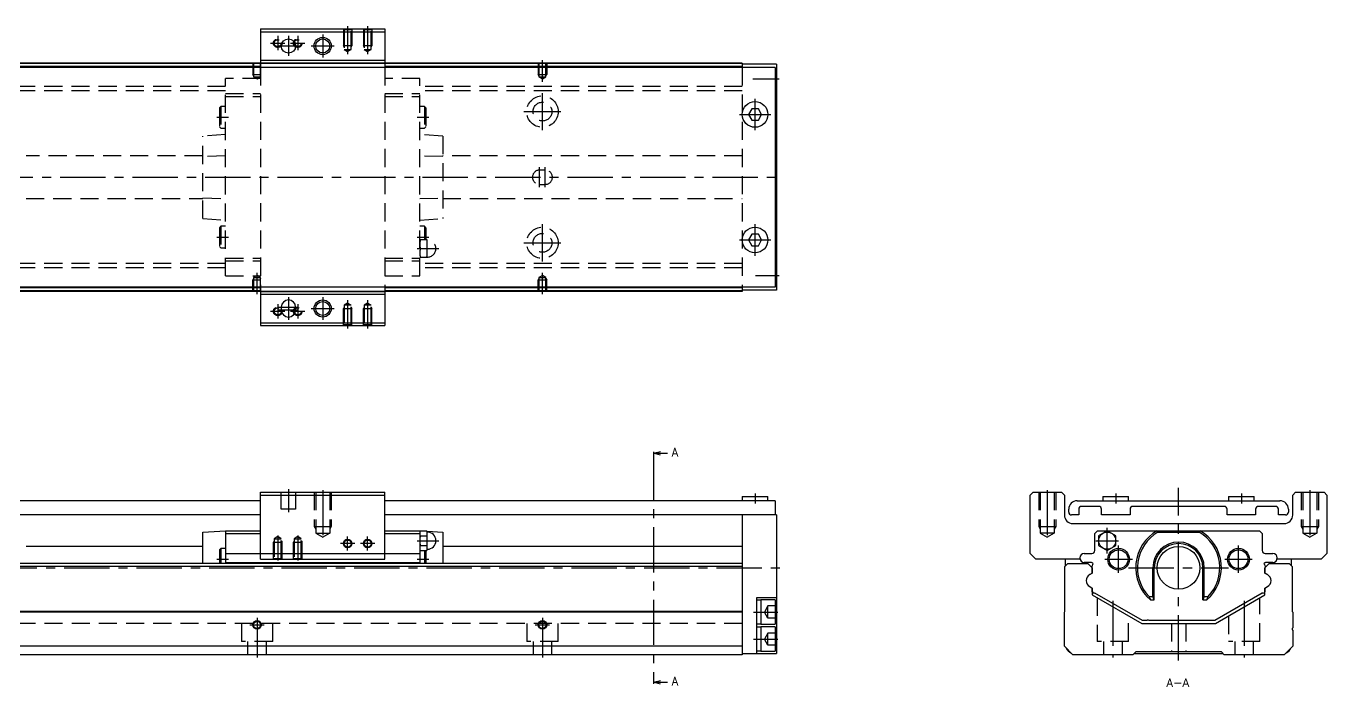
# Model space of a CAD drawing. Extents: x 0 to 883, y -8 to 230.
# Drawn here: x 427.4 to 883.3, y -1.3 to 230.4 of the extents above; entities that cross this region are included whole.
import ezdxf

# ---------------------------------------------------------------- set-up
doc = ezdxf.new("R2010")
doc.units = 0
doc.header["$LTSCALE"] = 0.5
doc.linetypes.add('CENTER', pattern=[50.8, 31.75, -6.35, 6.35, -6.35])
doc.linetypes.add('DASHED', pattern=[19.05, 12.7, -6.35])
for name, color, linetype in [('MSM_CENTER', 1, 'CENTER'), ('MSM_CONTINUOUS', 7, 'CONTINUOUS'), ('MSM_DASHED', 4, 'DASHED'), ('MSM_NARROW', 5, 'CONTINUOUS'), ('MSM_PART_NUMBER', 7, 'CONTINUOUS')]:
    doc.layers.add(name, color=color, linetype=linetype)
doc.styles.get("Standard").update_dxf_attribs({"font": 'txt.shx', "height": 3, "bigfont": 'bigfont.shx'})

msp = doc.modelspace()

# ---------------------------------------------------------------- linework, layer by layer
at = {"layer": 'MSM_CENTER'}
for p, q in [((540.15, 230.38), (540.15, 220.47)), ((547.15, 230.38), (547.15, 220.47)), ((513.15, 224.38), (518.15, 224.38)), ((515.65, 226.88), (515.65, 221.88)), ((515.9, 223.38), (522.9, 223.38)), ((519.4, 226.88), (519.4, 219.88)), ((520.15, 224.38), (525.15, 224.38)), ((522.65, 226.88), (522.65, 221.88)), ((527.4, 223.38), (535.4, 223.38)), ((531.4, 227.38), (531.4, 219.38)), ((608.4, 210.87), (608.4, 218.38)), ((682.07, 211.88), (691.4, 211.88)), ((608.4, 193.88), (608.4, 206.88)), ((682.9, 193.88), (682.9, 204.88)), ((494.25, 198.38), (498.35, 198.38)), ((564.45, 198.38), (568.55, 198.38)), ((601.9, 200.38), (614.9, 200.38)), ((677.4, 199.38), (688.4, 199.38)), ((607.4, 173.88), (607.4, 180.88)), ((609.4, 173.88), (609.4, 180.88)), ((185.4, 177.38), (692.4, 177.38)), ((608.4, 147.88), (608.4, 160.88)), ((682.9, 149.88), (682.9, 160.88)), ((494.25, 156.38), (498.35, 156.38)), ((564.45, 156.38), (568.55, 156.38)), ((677.4, 155.38), (688.4, 155.38)), ((564.45, 152.38), (572.05, 152.38)), ((601.9, 154.38), (614.9, 154.38)), ((508.4, 136.38), (508.4, 143.89)), ((608.4, 136.38), (608.4, 143.89)), ((683.07, 142.88), (691.4, 142.88)), ((515.65, 132.88), (515.65, 127.88)), ((519.4, 135.38), (519.4, 127.38)), ((522.65, 132.88), (522.65, 127.88)), ((531.4, 135.38), (531.4, 127.38)), ((540.15, 134.29), (540.15, 124.38)), ((547.15, 134.29), (547.15, 124.38)), ((513.15, 130.38), (518.15, 130.38)), ((515.9, 131.88), (522.9, 131.88)), ((515.9, 130.88), (522.9, 130.88)), ((520.15, 130.38), (525.15, 130.38)), ((527.4, 131.38), (535.4, 131.38)), ((647.27, 80.12), (647.27, 0.88)), ((831.3, 8), (831.3, 68.5)), ((519.4, 68), (519.4, 60)), ((531.4, 67.76), (531.4, 50.18)), ((682.9, 66.5), (682.9, 63)), ((785.3, 67.76), (785.3, 50.18)), ((809.3, 66.5), (809.3, 63)), ((853.3, 66.5), (853.3, 63)), ((877.3, 67.76), (877.3, 50.18)), ((515.65, 51.81), (515.65, 43.1)), ((522.65, 51.81), (522.65, 43.1)), ((540.15, 46.5), (540.15, 51.5)), ((547.15, 46.5), (547.15, 51.5)), ((806.3, 45.54), (806.3, 54.46)), ((542.65, 49), (537.65, 49)), ((549.65, 49), (544.65, 49)), ((564.45, 50), (572.05, 50)), ((802.3, 50), (810.3, 50)), ((810.3, 38.7), (810.3, 48.3)), ((852.3, 38.7), (852.3, 48.3)), ((494.25, 43.5), (498.35, 43.5)), ((564.45, 43.5), (568.55, 43.5)), ((805.5, 43.5), (815.1, 43.5)), ((847.5, 43.5), (857.1, 43.5)), ((161.4, 40.5), (692.4, 40.5)), ((813.8, 40.5), (848.8, 40.5)), ((808.3, 28.97), (808.3, 9)), ((854.3, 28.97), (854.3, 9)), ((508.4, 23), (508.4, 9)), ((608.4, 23), (608.4, 9)), ((682.4, 25), (690.9, 25)), ((505.9, 20.5), (510.9, 20.5)), ((605.9, 20.5), (610.9, 20.5)), ((682.4, 15.5), (690.9, 15.5))]:
    msp.add_line(p, q, dxfattribs=at)
at = {"layer": 'MSM_CONTINUOUS'}
for p, q in [((509.65, 229.38), (509.65, 215.88)), ((509.65, 229.38), (553.15, 229.38)), ((509.65, 228.38), (553.15, 228.38)), ((553.15, 229.38), (553.15, 215.88)), ((689.9, 215.88), (224.9, 215.88)), ((678.4, 217.38), (238.4, 217.38)), ((509.65, 217.18), (407.15, 217.18)), ((509.65, 216.18), (407.15, 216.18)), ((509.65, 218.38), (553.15, 218.38)), ((509.65, 217.38), (553.15, 217.38)), ((678.4, 217.18), (553.15, 217.18)), ((678.4, 216.18), (553.15, 216.18)), ((678.4, 217.38), (678.4, 215.88)), ((690.4, 216.98), (678.4, 216.98)), ((689.9, 215.88), (689.9, 138.88)), ((690.4, 216.98), (690.4, 137.78)), ((681.74, 201.38), (680.59, 199.38)), ((684.05, 201.38), (681.74, 201.38)), ((685.2, 199.38), (684.05, 201.38)), ((680.59, 199.38), (681.74, 197.38)), ((681.74, 197.38), (684.05, 197.38)), ((684.05, 197.38), (685.2, 199.38)), ((681.74, 157.38), (680.59, 155.38)), ((680.59, 155.38), (681.74, 153.38)), ((684.05, 157.38), (681.74, 157.38)), ((685.2, 155.38), (684.05, 157.38)), ((684.05, 153.38), (685.2, 155.38)), ((681.74, 153.38), (684.05, 153.38)), ((689.9, 138.88), (224.9, 138.88)), ((678.4, 137.38), (238.4, 137.38)), ((509.65, 138.58), (407.15, 138.58)), ((509.65, 137.58), (407.15, 137.58)), ((509.65, 138.88), (509.65, 125.38)), ((509.65, 137.38), (553.15, 137.38)), ((553.15, 138.88), (553.15, 125.38)), ((678.4, 138.58), (553.15, 138.58)), ((678.4, 137.58), (553.15, 137.58)), ((678.4, 138.88), (678.4, 137.38)), ((690.4, 137.78), (678.4, 137.78)), ((509.65, 136.38), (553.15, 136.38)), ((516.9, 131.88), (516.9, 130.88)), ((521.9, 130.88), (521.9, 131.88)), ((509.65, 126.38), (553.15, 126.38)), ((509.65, 125.38), (553.15, 125.38)), ((647.27, 80.62), (649.77, 81.29)), ((647.27, 81.12), (647.27, 80.12)), ((647.27, 80.62), (652.27, 80.62)), ((649.77, 79.95), (647.27, 80.62)), ((509.65, 64), (407.15, 64)), ((509.65, 67), (553.15, 67)), ((509.65, 43.5), (509.65, 67)), ((509.65, 66), (553.15, 66)), ((553.15, 43.5), (553.15, 67)), ((689.9, 64), (553.15, 64)), ((678.4, 65.5), (678.4, 64)), ((678.4, 65.5), (687.4, 65.5)), ((687.4, 64), (687.4, 65.5)), ((689.9, 64), (689.9, 59)), ((779.3, 66), (780.3, 67)), ((779.3, 45.5), (779.3, 66)), ((780.3, 67), (790.3, 67)), ((790.3, 67), (791.3, 66)), ((791.3, 66), (791.3, 59)), ((795.8, 64), (866.8, 64)), ((804.8, 65.5), (813.8, 65.5)), ((804.8, 65.5), (804.8, 64)), ((813.8, 64), (813.8, 65.5)), ((848.8, 65.5), (857.8, 65.5)), ((848.8, 65.5), (848.8, 64)), ((857.8, 64), (857.8, 65.5)), ((871.3, 66), (872.3, 67)), ((871.3, 59), (871.3, 66)), ((872.3, 67), (882.3, 67)), ((882.3, 67), (883.3, 66)), ((883.3, 66), (883.3, 45.5)), ((792.8, 60), (792.8, 61)), ((796.3, 61), (796.3, 59)), ((803.3, 62), (797.3, 62)), ((804.3, 59), (804.3, 61)), ((814.3, 61), (814.3, 59)), ((847.3, 62), (815.3, 62)), ((848.3, 59), (848.3, 61)), ((858.3, 61), (858.3, 59)), ((865.3, 62), (859.3, 62)), ((866.3, 59), (866.3, 61)), ((869.8, 61), (869.8, 60)), ((509.65, 59), (407.15, 59)), ((690.4, 59), (553.15, 59)), ((678.4, 59), (678.4, 10)), ((690.4, 59), (690.4, 10.5)), ((796.3, 59), (793.8, 59)), ((794.3, 56), (868.3, 56)), ((814.3, 59), (804.3, 59)), ((858.3, 59), (848.3, 59)), ((868.8, 59), (866.3, 59)), ((489.35, 53), (497.35, 53.5)), ((489.35, 42), (489.35, 53)), ((497.35, 53.5), (509.65, 53.5)), ((497.35, 53.5), (497.35, 42)), ((497.35, 52.5), (509.65, 52.5)), ((553.15, 53.5), (565.45, 53.5)), ((553.15, 52.5), (565.45, 52.5)), ((565.45, 53.5), (566.02, 53.46)), ((565.45, 53.5), (565.45, 42)), ((565.57, 53.46), (565.45, 53)), ((565.45, 52.41), (565.45, 52.6)), ((565.57, 53.46), (567.92, 53.46)), ((565.57, 51.73), (567.92, 51.73)), ((568.05, 53), (567.92, 53.46)), ((567.95, 53.34), (573.45, 53)), ((568.05, 47), (568.05, 53)), ((573.45, 53), (573.45, 42)), ((801.95, 52.5), (802.95, 53.5)), ((801.95, 46.5), (801.95, 52.5)), ((802.95, 53.5), (859.65, 53.5)), ((806.3, 53.46), (803.3, 51.73)), ((803.3, 51.73), (803.3, 48.27)), ((809.3, 51.73), (806.3, 53.46)), ((809.3, 48.27), (809.3, 51.73)), ((823.82, 53.5), (824.07, 53)), ((824.07, 53), (838.53, 53)), ((838.53, 53), (838.79, 53.5)), ((859.65, 53.5), (860.65, 52.5)), ((860.65, 52.5), (860.65, 46.5)), ((489.35, 48), (427.45, 48)), ((495.75, 47.3), (495.25, 46.8)), ((495.25, 46.8), (495.25, 42)), ((497.35, 47.3), (495.75, 47.3)), ((495.75, 47.3), (495.75, 42)), ((565.45, 47), (565.57, 46.54)), ((565.57, 48.27), (567.92, 48.27)), ((565.57, 46.54), (567.92, 46.54)), ((567.05, 46.54), (567.05, 42)), ((567.55, 46.54), (567.55, 42)), ((567.92, 46.54), (568.05, 47)), ((678.4, 48), (573.45, 48)), ((803.3, 48.27), (806.3, 46.54)), ((806.3, 46.54), (809.3, 48.27)), ((678.4, 42), (238.4, 42)), ((497.35, 45.5), (565.45, 45.5)), ((497.35, 42.4), (565.45, 42.4)), ((509.65, 43.5), (553.15, 43.5)), ((781.3, 43.5), (779.3, 45.5)), ((796.77, 43.5), (781.3, 43.5)), ((791.5, 41), (792.5, 42)), ((791.7, 41.2), (791.7, 43.5)), ((792.5, 42), (799.55, 42)), ((798.25, 45.5), (800.95, 45.5)), ((800.55, 42.4), (798.25, 42.4)), ((799.55, 42), (801.05, 40.5)), ((801, 40.55), (801, 41.2)), ((861.55, 40.5), (863.05, 42)), ((861.6, 41.2), (861.6, 40.55)), ((861.65, 45.5), (864.35, 45.5)), ((864.35, 42.4), (862.05, 42.4)), ((863.05, 42), (870.1, 42)), ((881.3, 43.5), (865.84, 43.5)), ((870.1, 42), (871.1, 41)), ((870.9, 41.2), (870.9, 43.5)), ((883.3, 45.5), (881.3, 43.5)), ((678.4, 41), (238.4, 41)), ((791.5, 25.2), (791.5, 41)), ((801.05, 38.61), (800.16, 38.1)), ((801.05, 40.5), (801.05, 38.61)), ((822.3, 30.44), (822.3, 40.5)), ((822.8, 29.22), (822.8, 40.5)), ((839.8, 29.22), (839.8, 40.5)), ((840.3, 30.44), (840.3, 40.5)), ((861.6, 40.55), (861.55, 40.5)), ((861.55, 40.5), (861.55, 38.61)), ((861.55, 38.61), (861.55, 40.5)), ((862.45, 38.1), (861.55, 38.61)), ((871.1, 41), (871.1, 25.2)), ((800.16, 33.9), (801.05, 33.39)), ((801.05, 33.39), (801.05, 31)), ((861.55, 33.39), (862.45, 33.9)), ((861.55, 33.39), (861.55, 32.13)), ((861.55, 31), (861.55, 33.39)), ((683.4, 30), (683.4, 10.5)), ((690.4, 30), (683.4, 30)), ((684.9, 29.15), (683.4, 29.15)), ((689.9, 29.25), (684.9, 29.25)), ((684.9, 29.25), (684.9, 20.75)), ((689.9, 29.25), (689.9, 20.75)), ((801.05, 31), (818.37, 21)), ((802, 31.61), (801.8, 31.61)), ((818.64, 22), (802, 31.61)), ((820.94, 30.44), (822.3, 30.44)), ((821.42, 29.22), (822.8, 29.22)), ((822.8, 29.22), (822.3, 30.44)), ((840.3, 30.44), (839.8, 29.22)), ((839.8, 29.22), (841.19, 29.22)), ((840.3, 30.44), (841.66, 30.44)), ((860.6, 31.61), (843.96, 22)), ((844.23, 21), (861.55, 31)), ((860.8, 31.61), (860.6, 31.61)), ((678.4, 25.2), (238.4, 25.2)), ((678.4, 25), (238.4, 25)), ((791.3, 25), (791.5, 25.2)), ((791.3, 13), (791.3, 25)), ((871.1, 25.2), (871.3, 25)), ((871.3, 25), (871.3, 19.4)), ((683.4, 20.85), (684.9, 20.85)), ((684.9, 19.65), (683.4, 19.65)), ((684.9, 20.75), (689.9, 20.75)), ((689.9, 19.75), (684.9, 19.75)), ((684.9, 19.75), (684.9, 11.25)), ((689.9, 19.75), (689.9, 11.25)), ((818.37, 21), (844.23, 21)), ((820.15, 22), (818.64, 22)), ((843.96, 22), (820.95, 22)), ((871.3, 18.6), (871.3, 13)), ((678.4, 13), (238.4, 13)), ((678.4, 10), (238.4, 10)), ((678.4, 10.5), (690.4, 10.5)), ((683.4, 11.35), (684.9, 11.35)), ((684.9, 11.25), (689.9, 11.25)), ((794.3, 10), (791.3, 13)), ((815.3, 10), (794.3, 10)), ((816.3, 11), (815.3, 10)), ((815.8, 10.5), (846.8, 10.5)), ((846.3, 11), (816.3, 11)), ((847.3, 10), (846.3, 11)), ((868.3, 10), (847.3, 10)), ((871.3, 13), (868.3, 10)), ((647.27, 0.38), (649.77, 1.05)), ((647.27, 0.88), (647.27, -0.12)), ((647.27, 0.38), (652.27, 0.38)), ((649.77, -0.29), (647.27, 0.38))]:
    msp.add_line(p, q, dxfattribs=at)
for centre, radius in [((519.4, 223.38), 2.5), ((531.4, 223.38), 2.46), ((682.9, 199.38), 4.5), ((682.9, 155.38), 4.5), ((531.4, 131.38), 2.46), ((540.15, 49), 1.23), ((547.15, 49), 1.23), ((806.3, 50), 3), ((810.3, 43.5), 3.8), ((810.3, 43.5), 3.3), ((831.3, 40.5), 7.5), ((852.3, 43.5), 3.8), ((852.3, 43.5), 3.3), ((508.4, 20.5), 1.23), ((608.4, 20.5), 1.23)]:
    msp.add_circle(centre, radius, dxfattribs=at)
for centre, radius, start, end in [((519.4, 131.88), 2.5, 0, 180), ((519.4, 130.88), 2.5, 180, 0), ((795.8, 61), 3, 90, 180), ((866.8, 61), 3, 0, 90), ((793.8, 60), 1, 180, 270), ((797.3, 61), 1, 90, 180), ((803.3, 61), 1, 0, 90), ((815.3, 61), 1, 90, 180), ((847.3, 61), 1, 0, 90), ((859.3, 61), 1, 90, 180), ((865.3, 61), 1, 0, 90), ((868.8, 60), 1, 270, 0), ((794.3, 59), 3, 180, 270), ((868.3, 59), 3, 270, 0), ((568.75, 52.57), 3.31, 164.2277, 179.4294), ((568.75, 52.63), 3.31, 180.5738, 195.7691), ((578.33, 49.95), 12.89, 172.0306, 179.7562), ((564.74, 52.56), 3.31, 0.5738, 15.7691), ((564.74, 52.63), 3.31, 344.2277, 359.4294), ((555.06, 49.94), 12.98, 0.2719, 7.9413), ((568.05, 50), 3, 270, 90), ((831.3, 40.5), 15, 119.9264, 228.7639), ((831.3, 40.5), 14.44, 120.051, 224.1514), ((831.3, 40.5), 14.44, 315.8486, 59.949), ((831.3, 40.5), 15, 311.2361, 60.0736), ((578.9, 50.1), 13.46, 180.407, 187.8062), ((568.75, 47.37), 3.31, 164.2277, 179.4294), ((568.75, 47.44), 3.31, 180.5738, 195.7691), ((554.59, 50.1), 13.46, 352.1938, 359.593), ((564.74, 47.37), 3.31, 0.5738, 15.7691), ((564.74, 47.43), 3.31, 344.2277, 359.4294), ((800.95, 46.5), 1, 270, 0), ((831.3, 40.5), 9, 0, 180), ((831.3, 40.5), 8.5, 0, 180), ((861.65, 46.5), 1, 180, 270), ((798.25, 43.95), 1.55, 90, 270), ((800.55, 41.4), 1, 30.0919, 90), ((801.8, 41.2), 0.8, 118.7489, 180), ((862.05, 41.4), 1, 90, 149.9081), ((860.8, 41.2), 0.8, 0, 61.2511), ((864.35, 43.95), 1.55, 270, 90), ((801.46, 35.85), 2.6, 120, 176.5893), ((861.15, 35.85), 2.6, 3.4107, 60), ((801.46, 36.15), 2.6, 183.4107, 240), ((801.8, 32.41), 0.8, 200.3641, 270), ((860.8, 32.41), 0.8, 270, 339.6276), ((861.15, 36.15), 2.6, 300, 356.5893), ((833.53, 34.62), 13.26, 198.3686, 204.03), ((829.01, 34.65), 13.33, 335.9851, 341.6163), ((820.55, 21.7), 0.5, 36.8699, 143.1301), ((871.6, 19), 0.5, 126.8699, 233.1301), ((794.7, 13.5), 3, 201.8137, 248.1863), ((867.9, 13.5), 3, 291.8151, 338.1849)]:
    msp.add_arc(centre, radius, start, end, dxfattribs=at)
at = {"layer": 'MSM_DASHED'}
for p, q in [((538.65, 229.38), (538.92, 229.1)), ((538.65, 229.38), (538.65, 223.38)), ((538.92, 229.1), (538.92, 222.18)), ((538.92, 229.1), (541.38, 229.1)), ((541.38, 229.1), (541.65, 229.38)), ((541.38, 222.18), (541.38, 229.1)), ((541.65, 229.38), (541.65, 223.38)), ((545.65, 229.38), (545.92, 229.1)), ((545.65, 229.38), (545.65, 223.38)), ((545.92, 229.1), (545.92, 222.18)), ((545.92, 229.1), (548.38, 229.1)), ((548.38, 229.1), (548.65, 229.38)), ((548.38, 222.18), (548.38, 229.1)), ((548.65, 229.38), (548.65, 223.38)), ((541.65, 223.38), (538.65, 223.38)), ((538.92, 222.91), (538.65, 223.38)), ((541.38, 222.91), (541.65, 223.38)), ((548.65, 223.38), (545.65, 223.38)), ((545.92, 222.91), (545.65, 223.38)), ((548.38, 222.91), (548.65, 223.38)), ((538.92, 222.18), (540.15, 221.47)), ((538.92, 222.18), (541.38, 222.18)), ((540.15, 221.47), (541.38, 222.18)), ((545.92, 222.18), (547.15, 221.47)), ((545.92, 222.18), (548.38, 222.18)), ((547.15, 221.47), (548.38, 222.18)), ((506.9, 217.38), (506.9, 213.38)), ((507.17, 217.38), (507.17, 212.58)), ((509.63, 212.58), (509.63, 217.38)), ((553.15, 217.38), (509.65, 217.38)), ((509.65, 215.88), (509.65, 138.88)), ((553.15, 215.88), (553.15, 138.88)), ((606.9, 217.38), (606.9, 213.38)), ((607.17, 217.38), (607.17, 212.58)), ((609.63, 212.58), (609.63, 217.38)), ((609.9, 217.38), (609.9, 213.38)), ((678.4, 215.88), (678.4, 138.88)), ((509.65, 211.98), (497.35, 211.98)), ((497.35, 142.78), (497.35, 211.98)), ((506.9, 213.38), (509.65, 213.38)), ((507.17, 212.91), (506.9, 213.38)), ((507.17, 212.58), (509.63, 212.58)), ((507.17, 212.58), (508.4, 211.87)), ((508.4, 211.87), (509.63, 212.58)), ((509.63, 212.91), (509.65, 212.94)), ((565.45, 211.98), (553.15, 211.98)), ((565.45, 142.78), (565.45, 211.98)), ((606.9, 213.38), (609.9, 213.38)), ((607.17, 212.91), (606.9, 213.38)), ((607.17, 212.58), (609.63, 212.58)), ((607.17, 212.58), (608.4, 211.87)), ((608.4, 211.87), (609.63, 212.58)), ((609.63, 212.91), (609.9, 213.38)), ((497.35, 209.13), (419.45, 209.13)), ((497.35, 207.63), (419.45, 207.63)), ((497.35, 206.73), (509.65, 206.73)), ((497.35, 205.73), (509.65, 205.73)), ((553.15, 206.73), (565.45, 206.73)), ((553.15, 205.73), (565.45, 205.73)), ((678.4, 209.13), (565.45, 209.13)), ((678.4, 207.63), (565.45, 207.63)), ((495.75, 202.18), (495.25, 201.68)), ((495.25, 201.68), (495.25, 195.08)), ((495.75, 202.18), (495.75, 194.58)), ((497.35, 202.18), (495.75, 202.18)), ((567.05, 202.18), (565.45, 202.18)), ((567.05, 202.18), (567.05, 194.58)), ((567.55, 201.68), (567.05, 202.18)), ((567.55, 201.68), (567.55, 195.08)), ((497.35, 192.38), (489.35, 191.82)), ((489.35, 162.93), (489.35, 191.82)), ((495.25, 195.08), (495.75, 194.58)), ((495.75, 194.58), (497.35, 194.58)), ((565.45, 194.58), (567.05, 194.58)), ((573.45, 191.82), (565.45, 192.38)), ((567.05, 194.58), (567.55, 195.08)), ((573.45, 191.82), (573.45, 162.93)), ((489.35, 184.88), (427.45, 184.88)), ((497.35, 184.86), (489.35, 184.61)), ((573.45, 184.61), (565.45, 184.86)), ((678.4, 184.88), (573.45, 184.88)), ((609.4, 179.88), (607.4, 179.88)), ((607.4, 174.88), (609.4, 174.88)), ((427.45, 169.88), (489.35, 169.88)), ((489.35, 170.14), (497.35, 169.89)), ((565.45, 169.89), (573.45, 170.14)), ((573.45, 169.88), (678.4, 169.88)), ((489.35, 162.93), (497.35, 162.38)), ((495.75, 160.18), (495.25, 159.68)), ((495.25, 159.68), (495.25, 153.08)), ((495.75, 160.18), (495.75, 152.58)), ((497.35, 160.18), (495.75, 160.18)), ((565.45, 162.38), (573.45, 162.93)), ((567.05, 160.18), (565.45, 160.18)), ((567.55, 159.68), (567.05, 160.18)), ((567.05, 160.18), (567.05, 155.38)), ((567.55, 159.68), (567.55, 155.38)), ((568.05, 155.38), (565.45, 155.38)), ((568.05, 149.38), (568.05, 155.38)), ((495.25, 153.08), (495.75, 152.58)), ((495.75, 152.58), (497.35, 152.58)), ((565.57, 152.38), (567.92, 152.38)), ((497.35, 147.13), (419.45, 147.13)), ((497.35, 149.03), (509.65, 149.03)), ((497.35, 148.03), (509.65, 148.03)), ((553.15, 149.03), (565.45, 149.03)), ((553.15, 148.03), (565.45, 148.03)), ((565.45, 149.38), (568.05, 149.38)), ((678.4, 147.13), (565.45, 147.13)), ((497.35, 145.63), (419.45, 145.63)), ((497.35, 142.78), (509.65, 142.78)), ((507.17, 141.84), (506.9, 141.38)), ((506.9, 141.38), (509.65, 141.38)), ((506.9, 137.38), (506.9, 141.38)), ((508.4, 142.89), (507.17, 142.18)), ((507.17, 142.18), (509.63, 142.18)), ((507.17, 142.18), (507.17, 137.38)), ((509.63, 142.18), (508.4, 142.89)), ((509.63, 137.38), (509.63, 142.18)), ((509.63, 141.84), (509.65, 141.81)), ((553.15, 142.78), (565.45, 142.78)), ((678.4, 145.63), (565.45, 145.63)), ((607.17, 141.84), (606.9, 141.38)), ((606.9, 141.38), (609.9, 141.38)), ((606.9, 137.38), (606.9, 141.38)), ((608.4, 142.89), (607.17, 142.18)), ((607.17, 142.18), (609.63, 142.18)), ((607.17, 142.18), (607.17, 137.38)), ((609.63, 142.18), (608.4, 142.89)), ((609.63, 137.38), (609.63, 142.18)), ((609.63, 141.84), (609.9, 141.38)), ((609.9, 137.38), (609.9, 141.38)), ((553.15, 137.38), (509.65, 137.38)), ((540.15, 133.29), (538.92, 132.58)), ((538.92, 132.58), (538.92, 125.65)), ((541.38, 132.58), (538.92, 132.58)), ((541.38, 132.58), (540.15, 133.29)), ((541.38, 125.65), (541.38, 132.58)), ((547.15, 133.29), (545.92, 132.58)), ((545.92, 132.58), (545.92, 125.65)), ((548.38, 132.58), (545.92, 132.58)), ((548.38, 132.58), (547.15, 133.29)), ((548.38, 125.65), (548.38, 132.58)), ((538.92, 131.84), (538.65, 131.38)), ((538.65, 125.38), (538.65, 131.38)), ((538.65, 131.38), (541.65, 131.38)), ((541.38, 131.84), (541.65, 131.38)), ((541.65, 125.38), (541.65, 131.38)), ((545.92, 131.84), (545.65, 131.38)), ((545.65, 125.38), (545.65, 131.38)), ((545.65, 131.38), (548.65, 131.38)), ((548.38, 131.84), (548.65, 131.38)), ((548.65, 125.38), (548.65, 131.38)), ((538.92, 125.65), (538.65, 125.38)), ((541.38, 125.65), (538.92, 125.65)), ((541.65, 125.38), (541.38, 125.65)), ((545.92, 125.65), (545.65, 125.38)), ((548.38, 125.65), (545.92, 125.65)), ((548.65, 125.38), (548.38, 125.65)), ((516.9, 61), (516.9, 67)), ((521.9, 67), (521.9, 61)), ((528.4, 67), (528.4, 55)), ((528.94, 67), (528.94, 52.6)), ((533.85, 67), (533.85, 52.6)), ((534.4, 67), (534.4, 55)), ((782.3, 67), (782.3, 55)), ((782.84, 67), (782.84, 52.6)), ((787.76, 67), (787.76, 52.6)), ((788.3, 67), (788.3, 55)), ((809.3, 65.5), (809.3, 63)), ((853.3, 65.5), (853.3, 63)), ((874.3, 67), (874.3, 55)), ((874.84, 67), (874.84, 52.6)), ((879.76, 67), (879.76, 52.6)), ((880.3, 67), (880.3, 55)), ((521.9, 61), (516.9, 61)), ((528.4, 55), (534.4, 55)), ((528.4, 55), (528.94, 54.06)), ((534.4, 55), (533.85, 54.06)), ((782.3, 55), (788.3, 55)), ((782.3, 55), (782.84, 54.06)), ((788.3, 55), (787.76, 54.06)), ((874.3, 55), (880.3, 55)), ((874.3, 55), (874.84, 54.06)), ((880.3, 55), (879.76, 54.06)), ((515.65, 51.41), (514.42, 50.7)), ((514.42, 50.7), (514.42, 43.77)), ((514.42, 50.7), (516.88, 50.7)), ((516.88, 50.7), (515.65, 51.41)), ((516.88, 43.77), (516.88, 50.7)), ((522.65, 51.41), (521.42, 50.7)), ((521.42, 50.7), (523.88, 50.7)), ((521.42, 50.7), (521.42, 43.77)), ((523.88, 50.7), (522.65, 51.41)), ((523.88, 43.77), (523.88, 50.7)), ((528.94, 52.6), (533.85, 52.6)), ((528.94, 52.6), (531.4, 51.18)), ((533.85, 52.6), (531.4, 51.18)), ((787.76, 52.6), (782.84, 52.6)), ((782.84, 52.6), (785.3, 51.18)), ((787.76, 52.6), (785.3, 51.18)), ((874.84, 52.6), (879.76, 52.6)), ((874.84, 52.6), (877.3, 51.18)), ((879.76, 52.6), (877.3, 51.18)), ((514.42, 49.97), (514.15, 49.5)), ((514.15, 43.5), (514.15, 49.5)), ((514.15, 49.5), (517.15, 49.5)), ((516.88, 49.97), (517.15, 49.5)), ((517.15, 43.5), (517.15, 49.5)), ((521.42, 49.97), (521.15, 49.5)), ((521.15, 43.5), (521.15, 49.5)), ((521.15, 49.5), (524.15, 49.5)), ((523.88, 49.97), (524.15, 49.5)), ((524.15, 43.5), (524.15, 49.5)), ((514.42, 43.77), (514.15, 43.5)), ((514.42, 43.77), (516.88, 43.77)), ((517.15, 43.5), (516.88, 43.77)), ((521.42, 43.77), (521.15, 43.5)), ((521.42, 43.77), (523.88, 43.77)), ((524.15, 43.5), (523.88, 43.77)), ((800.16, 38.1), (801.05, 38.61)), ((801.05, 40.5), (801, 40.55)), ((801.05, 38.61), (801.05, 40.5)), ((861.55, 38.61), (862.45, 38.1)), ((801.05, 32.13), (801.05, 33.39)), ((802.8, 29.99), (802.8, 14.7)), ((859.8, 14.7), (859.8, 29.99)), ((687.4, 27.12), (686.17, 25)), ((687.4, 22.88), (686.17, 25)), ((687.4, 22.88), (687.4, 27.12)), ((689.9, 27.12), (687.4, 27.12)), ((687.4, 25), (689.9, 25)), ((689.9, 22.88), (687.4, 22.88)), ((813.8, 14.7), (813.8, 23.64)), ((848.8, 23.64), (848.8, 14.7)), ((678.4, 21), (238.4, 21)), ((502.9, 21), (502.9, 14.7)), ((513.9, 14.7), (513.9, 21)), ((602.9, 21), (602.9, 14.7)), ((613.9, 14.7), (613.9, 21)), ((828.8, 21), (828.8, 11)), ((833.8, 21), (833.8, 11)), ((513.9, 14.7), (502.9, 14.7)), ((505.1, 14.7), (505.1, 10)), ((511.7, 10), (511.7, 14.7)), ((613.9, 14.7), (602.9, 14.7)), ((605.1, 14.7), (605.1, 10)), ((611.7, 10), (611.7, 14.7)), ((687.4, 17.62), (686.17, 15.5)), ((687.4, 13.38), (686.17, 15.5)), ((687.4, 13.38), (687.4, 17.62)), ((689.9, 17.62), (687.4, 17.62)), ((687.4, 15.5), (689.9, 15.5)), ((813.8, 14.7), (802.8, 14.7)), ((805, 14.7), (805, 10)), ((811.6, 10), (811.6, 14.7)), ((859.8, 14.7), (848.8, 14.7)), ((851, 14.7), (851, 10)), ((857.6, 10), (857.6, 14.7)), ((689.9, 13.38), (687.4, 13.38))]:
    msp.add_line(p, q, dxfattribs=at)
for centre, radius in [((515.65, 224.38), 1.5), ((515.65, 224.38), 1.23), ((522.65, 224.38), 1.5), ((522.65, 224.38), 1.23), ((608.4, 200.38), 5.5), ((608.4, 200.38), 3.3), ((608.4, 154.38), 5.5), ((608.4, 154.38), 3.3), ((515.65, 130.38), 1.5), ((515.65, 130.38), 1.23), ((522.65, 130.38), 1.5), ((522.65, 130.38), 1.23)]:
    msp.add_circle(centre, radius, dxfattribs=at)
for centre, radius, start, end in [((607.4, 177.38), 2.5, 90, 270), ((609.4, 177.38), 2.5, 270, 90), ((575.14, 153.83), 9.69, 170.8086, 179.713), ((558.35, 153.83), 9.7, 0.2886, 9.1898), ((568.05, 152.38), 3, 270, 90), ((575.14, 153.92), 9.7, 180.2886, 189.1898), ((575.14, 150.83), 9.69, 170.8086, 179.713), ((575.14, 150.92), 9.7, 180.2886, 189.1898), ((558.35, 153.92), 9.69, 350.8086, 359.713), ((558.35, 150.83), 9.7, 0.2886, 9.1898), ((558.35, 150.92), 9.69, 350.8086, 359.713)]:
    msp.add_arc(centre, radius, start, end, dxfattribs=at)
at = {"layer": 'MSM_NARROW'}
for centre, radius in [((531.4, 223.38), 3), ((531.4, 131.38), 3), ((540.15, 49), 1.5), ((547.15, 49), 1.5), ((508.4, 20.5), 1.5), ((608.4, 20.5), 1.5)]:
    msp.add_circle(centre, radius, dxfattribs=at)

# ---------------------------------------------------------------- texts
at = {"layer": 'MSM_PART_NUMBER'}
for s, p in [('A', (653.69, 79.49)), ('A', (653.69, -0.75)), ('A-A', (827.04, -1.28))]:
    msp.add_text(s, height=3, dxfattribs=at).set_placement(p)

doc.saveas('drawing.dxf')
